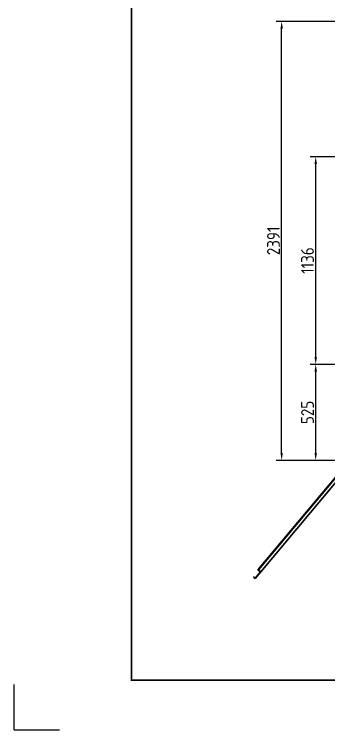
# Model space of a CAD drawing. Header units: millimetres. Extents: x 108973 to 119333, y -159366 to -152040.
# Drawn here: x 108973 to 110694, y -159366 to -155454 of the extents above; entities that cross this region are included whole.
import ezdxf

# ---------------------------------------------------------------- set-up
doc = ezdxf.new("R2010")
doc.units = ezdxf.units.MM
doc.header["$LTSCALE"] = 13
for name, color, linetype in [('1', 4, 'Continuous'), ('PDF_几何图形', 7, 'Continuous'), ('粗实线', 4, 'Continuous')]:
    doc.layers.add(name, color=color, linetype=linetype)
doc.layers.add('paper', color=254, linetype='Continuous', plot=False)
doc.layers.add('标注、文本', color=3, linetype='Continuous', lineweight=25)
doc.styles.get("Standard").update_dxf_attribs({"font": 'gbenor.shx', "bigfont": 'gbcbig.shx'})
doc.dimstyles.new('1-15', dxfattribs={"dimscale": 20, "dimtxt": 3.5, "dimasz": 2, "dimexe": 1.5, "dimexo": 0.5, "dimgap": 0.5, "dimtad": 1, "dimtoh": 1, "dimdec": 1, "dimdsep": 46, "dimtxsty": 'Standard', "dimcen": 2.5, "dimclrd": 3, "dimclre": 3, "dimclrt": 3, "dimadec": 0, "dimazin": 2, "dimtfac": 1, "dimtdec": 1, "dimtmove": 0, "dimatfit": 2, "dimfxl": 0, "dimarcsym": 0})

# ---------------------------------------------------------------- blocks, each defined once
blk = doc.blocks.new('*D77')
at = {"layer": 'Defpoints', "color": 0, "transparency": 16777216}
for p in [(110622.7, -157368.6), (110831.1, -157368.6), (110831.1, -157893.6)]:
    blk.add_point(p, dxfattribs=at)
at = {"layer": '标注、文本', "color": 3, "lineweight": -2, "transparency": 16777216}
for p, q in [((110821.1, -157368.6), (110592.7, -157368.6)), ((110622.7, -157853.6), (110622.7, -157408.6)), ((110821.1, -157893.6), (110592.7, -157893.6))]:
    blk.add_line(p, q, dxfattribs=at)
at = {"layer": '标注、文本', "color": 3, "transparency": 16777216}
for points in [[(110616.1, -157408.6), (110629.4, -157408.6), (110622.7, -157368.6)], [(110616.1, -157853.6), (110629.4, -157853.6), (110622.7, -157893.6)]]:
    blk.add_solid(points, dxfattribs=at)
at = {"layer": '标注、文本', "color": 3, "transparency": 16777216, "insert": (110577.7, -157631.1), "char_height": 70, "attachment_point": 5, "rotation": 90}
blk.add_mtext('525', dxfattribs=at)
blk = doc.blocks.new('*D78')
at = {"layer": 'Defpoints', "color": 0, "transparency": 16777216}
for p in [(110622.7, -156232.6), (110942.1, -156232.6), (110831.1, -157368.6)]:
    blk.add_point(p, dxfattribs=at)
at = {"layer": '标注、文本', "color": 3, "lineweight": -2, "transparency": 16777216}
for p, q in [((110932.1, -156232.6), (110592.7, -156232.6)), ((110622.7, -157328.6), (110622.7, -156272.6)), ((110821.1, -157368.6), (110592.7, -157368.6))]:
    blk.add_line(p, q, dxfattribs=at)
at = {"layer": '标注、文本', "color": 3, "transparency": 16777216}
for points in [[(110616.1, -156272.6), (110629.4, -156272.6), (110622.7, -156232.6)], [(110616.1, -157328.6), (110629.4, -157328.6), (110622.7, -157368.6)]]:
    blk.add_solid(points, dxfattribs=at)
at = {"layer": '标注、文本', "color": 3, "transparency": 16777216, "insert": (110577.7, -156800.6), "char_height": 70, "attachment_point": 5, "rotation": 90}
blk.add_mtext('1136', dxfattribs=at)
blk = doc.blocks.new('*D79')
at = {"layer": 'Defpoints', "color": 0, "transparency": 16777216}
for p in [(110436.3, -155492.6), (111071.1, -155492.6), (110831.1, -157893.6)]:
    blk.add_point(p, dxfattribs=at)
at = {"layer": '标注、文本', "color": 3, "lineweight": -2, "transparency": 16777216}
for p, q in [((111061.1, -155492.6), (110406.3, -155492.6)), ((110436.3, -157853.6), (110436.3, -155532.6)), ((110821.1, -157893.6), (110406.3, -157893.6))]:
    blk.add_line(p, q, dxfattribs=at)
at = {"layer": '标注、文本', "color": 3, "transparency": 16777216}
for points in [[(110429.6, -155532.6), (110443, -155532.6), (110436.3, -155492.6)], [(110429.6, -157853.6), (110443, -157853.6), (110436.3, -157893.6)]]:
    blk.add_solid(points, dxfattribs=at)
at = {"layer": '标注、文本', "color": 3, "transparency": 16777216, "insert": (110391.3, -156693.1), "char_height": 70, "attachment_point": 5, "rotation": 90}
blk.add_mtext('2391', dxfattribs=at)

msp = doc.modelspace()

# ---------------------------------------------------------------- linework, layer by layer
at = {"layer": '1', "const_width": 8.634}
msp.add_lwpolyline([(109614.174, -159095.104), (119086.494, -159095.104), (119086.494, -152286.874), (109614.174, -152286.874), (109614.174, -159095.104)], dxfattribs=at)
at = {"layer": 'paper'}
for q in [(108972.819, -159119.772), (109219.494, -159366.447)]:
    msp.add_line((108972.819, -159366.447), q, dxfattribs=at)
at = {"layer": 'PDF_几何图形'}
for p, q in [((110832.194, -157864.321), (110305.352, -158491.939)), ((110832.194, -157867.63), (110308.66, -158491.939)), ((110845.842, -157875.901), (110322.721, -158503.932)), ((110308.66, -158491.939), (110322.721, -158503.932)), ((110283.433, -158529.573), (110281.778, -158531.641)), ((110281.778, -158531.641), (110292.117, -158540.326)), ((110283.433, -158529.573), (110292.117, -158537.017)), ((110322.721, -158503.932), (110292.117, -158540.326))]:
    msp.add_line(p, q, dxfattribs=at)
msp.add_lwpolyline([(110305.352, -158491.939), (110319.826, -158503.932), (110292.117, -158537.017)], dxfattribs=at)
at = {"layer": '粗实线', "lineweight": 30}
for p, q in [((110832.194, -157864.321), (110305.352, -158491.939)), ((110832.194, -157867.63), (110308.66, -158491.939)), ((110845.842, -157875.901), (110322.721, -158503.932)), ((110308.66, -158491.939), (110322.721, -158503.932)), ((110283.433, -158529.573), (110281.778, -158531.641)), ((110281.778, -158531.641), (110292.117, -158540.326)), ((110283.433, -158529.573), (110292.117, -158537.017)), ((110322.721, -158503.932), (110292.117, -158540.326))]:
    msp.add_line(p, q, dxfattribs=at)
msp.add_lwpolyline([(110305.352, -158491.939), (110319.826, -158503.932), (110292.117, -158537.017)], dxfattribs=at)

# ---------------------------------------------------------------- dimensions: what is measured, and where the dimension line sits
at = {"layer": '标注、文本'}
dim = msp.add_linear_dim(base=(110436.304, -155492.62), p1=(110831.078, -157893.625), p2=(111071.078, -155492.62), angle=90, text='2391', dimstyle='1-15', dxfattribs=at)
dim.commit()
dim.dimension.update_dxf_attribs({"geometry": '*D79', "text_midpoint": (110391.304, -156693.123)})
for base, p1, p2, picture, middle in [((110622.745, -156232.602), (110831.078, -157368.602), (110942.078, -156232.602), '*D78', (110577.745, -156800.602)), ((110622.745, -157368.602), (110831.078, -157893.625), (110831.078, -157368.602), '*D77', (110577.745, -157631.114))]:
    dim = msp.add_linear_dim(base=base, p1=p1, p2=p2, angle=90, dimstyle='1-15', dxfattribs=at)
    dim.commit()
    dim.dimension.update_dxf_attribs({"geometry": picture, "text_midpoint": middle})

doc.saveas('drawing.dxf')
